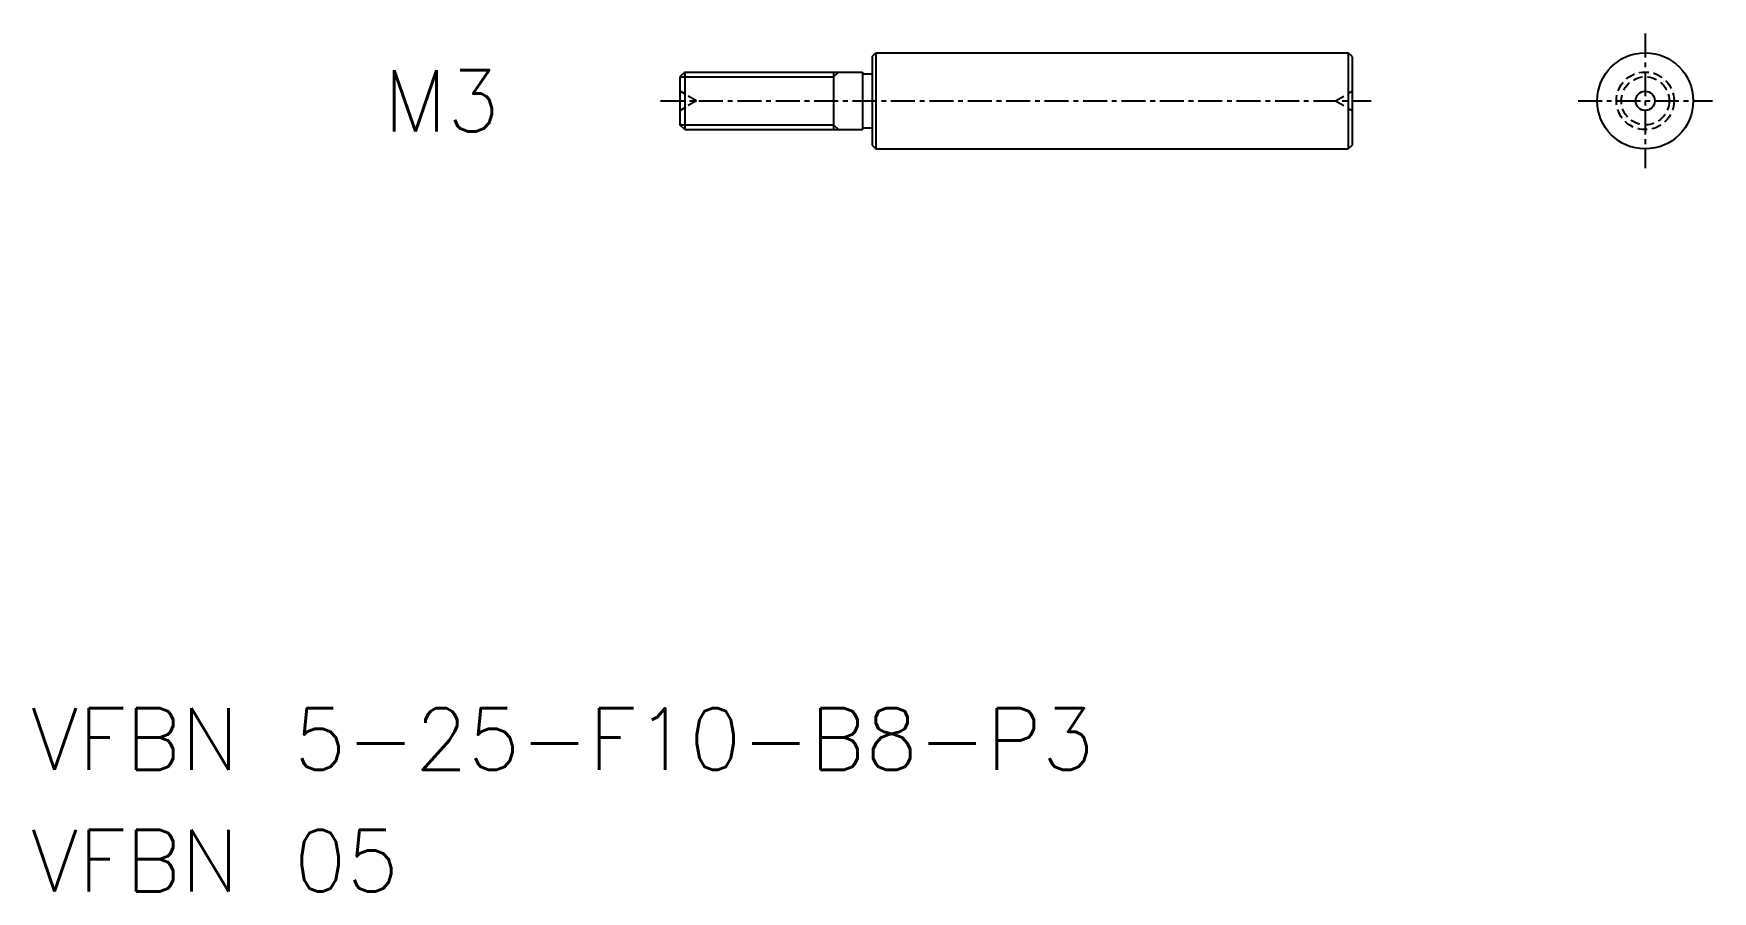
# Model space of a CAD drawing. Extents: x 249.5 to 336.9, y -101.7 to -57.1.
import ezdxf
from ezdxf.enums import TextEntityAlignment as Align

# ---------------------------------------------------------------- set-up
doc = ezdxf.new("R2010")
doc.units = 0
doc.linetypes.add('CENTER', pattern=[2, 1.25, -0.25, 0.25, -0.25])
doc.linetypes.add('DASHED', pattern=[0.75, 0.5, -0.25])
doc.layers.get('0').update_dxf_attribs({"linetype": 'CONTINUOUS'})
doc.layers.add('CENTER', color=1, linetype='CENTER')
doc.styles.get("Standard").update_dxf_attribs({"font": 'txt.shx'})

msp = doc.modelspace()

# ---------------------------------------------------------------- linework, layer by layer
at = {"color": 7, "linetype": 'CONTINUOUS'}
for p, q in [((293.118, -58.264), (293.318, -58.064)), ((293.118, -58.264), (293.118, -62.864)), ((293.318, -58.064), (317.918, -58.064)), ((293.318, -58.064), (293.318, -63.064)), ((317.918, -58.064), (317.918, -63.064)), ((318.118, -58.264), (317.918, -58.064)), ((318.118, -58.264), (318.118, -62.864)), ((283.368, -59.064), (283.118, -59.314)), ((283.118, -59.314), (283.118, -61.814)), ((283.368, -59.064), (292.618, -59.064)), ((283.368, -59.064), (283.368, -62.064)), ((291.118, -59.064), (291.118, -62.064)), ((292.618, -59.064), (292.618, -62.064)), ((292.618, -59.164), (293.118, -59.164)), ((283.368, -62.064), (283.118, -61.814)), ((283.368, -62.064), (292.618, -62.064)), ((292.618, -61.964), (293.118, -61.964)), ((293.118, -62.864), (293.318, -63.064)), ((318.118, -62.864), (317.918, -63.064)), ((293.318, -63.064), (317.918, -63.064))]:
    msp.add_line(p, q, dxfattribs=at)
at = {"color": 3, "linetype": 'CONTINUOUS'}
for p, q in [((283.118, -59.314), (291.118, -59.314)), ((291.118, -59.314), (291.368, -59.064)), ((283.118, -61.814), (291.118, -61.814)), ((291.118, -61.814), (291.368, -62.064))]:
    msp.add_line(p, q, dxfattribs=at)
msp.add_line((318.118, -59.314), (318.118, -59.314))
at = {"color": 3, "linetype": 'DASHED'}
for p, q in [((283.985, -60.564), (283.119, -60.064)), ((317.252, -60.564), (318.118, -60.064)), ((283.985, -60.564), (283.119, -61.064)), ((317.252, -60.564), (318.118, -61.064))]:
    msp.add_line(p, q, dxfattribs=at)
at = {"color": 7, "linetype": 'CONTINUOUS'}
for radius in [2.5, 0.5]:
    msp.add_circle((333.381, -60.564), radius, dxfattribs=at)
at = {"color": 3, "linetype": 'DASHED'}
for radius in [1.5, 1.25]:
    msp.add_circle((333.381, -60.564), radius, dxfattribs=at)
at = {"layer": 'CENTER', "color": 1, "linetype": 'CENTER'}
for p, q in [((333.381, -57.064), (333.381, -64.064)), ((282.105, -60.564), (319.118, -60.564)), ((329.881, -60.564), (336.881, -60.564))]:
    msp.add_line(p, q, dxfattribs=at)

# ---------------------------------------------------------------- texts
at = {"color": 7, "linetype": 'CONTINUOUS'}
msp.add_text('M3', height=3.2, dxfattribs=at).set_placement((273.727, -60.564), align=Align.MIDDLE_RIGHT)
for s, p in [('VFBN 5-25-F10-B8-P3', (249.319, -95.38)), ('VFBN 05', (249.319, -101.713))]:
    msp.add_text(s, height=3.2, dxfattribs=at).set_placement(p)

doc.saveas('drawing.dxf')
